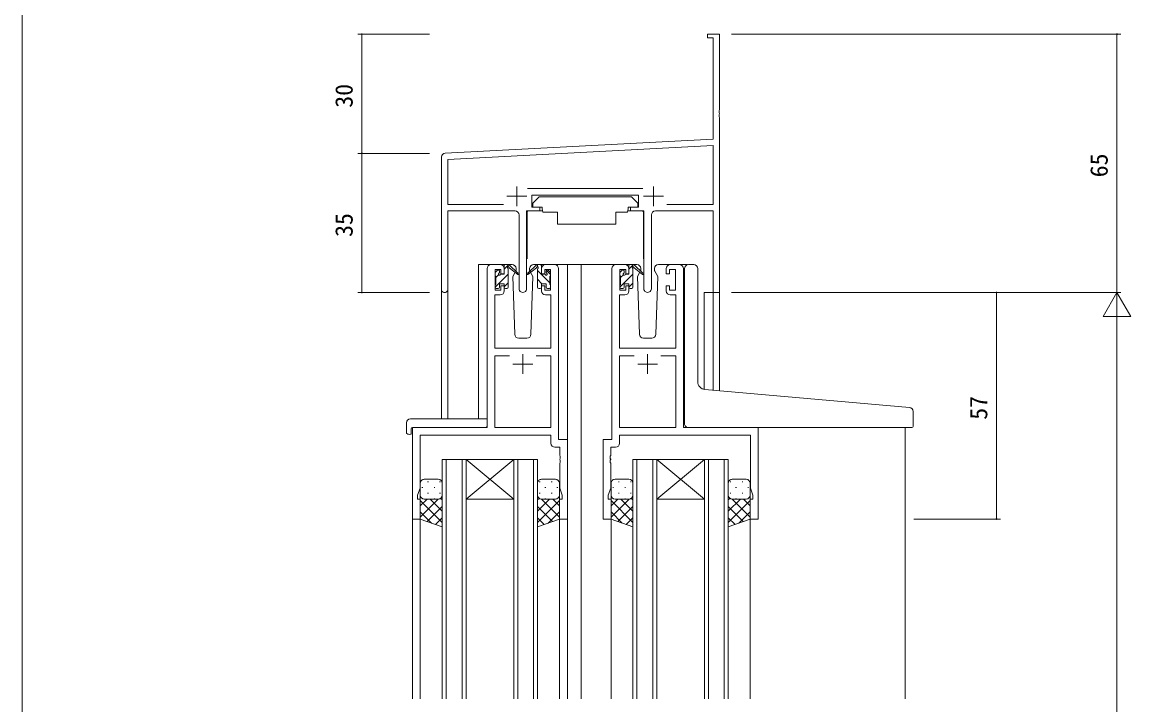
# Model space of a CAD drawing. Units: millimetres, scale not verified. Extents: x -567 to 567, y -403 to 403.
# Drawn here: x -562.7 to -283.7, y 109.4 to 281.1 of the extents above; entities that cross this region are included whole.
import ezdxf
from ezdxf.enums import TextEntityAlignment as Align

# ---------------------------------------------------------------- set-up
doc = ezdxf.new("R2010")
doc.units = ezdxf.units.MM
doc.header["$LTSCALE"] = 2
for name, color, linetype, lineweight in [('0-1_USER1', 2, 'Continuous', 9), ('0-2_YKK_ZWAK', 4, 'Continuous', 9), ('0-3_YKK_11', 6, 'Continuous', 9), ('0-4_YKK_12', 7, 'Continuous', 9), ('0-5_YKK_13', 7, 'Continuous', 9)]:
    doc.layers.add(name, color=color, linetype=linetype, lineweight=lineweight)
doc.styles.add('ＭＳ ゴシック', font='')
doc.styles.get('ＭＳ ゴシック').set_extended_font_data('MS Gothic')

msp = doc.modelspace()

# ---------------------------------------------------------------- linework, layer by layer
at = {"layer": '0-1_USER1'}
for p, q in [((-447.931, 181.298), (-447.931, 220.11)), ((-444.731, 220.11), (-447.931, 220.11)), ((-425.531, 220.11), (-425.531, 110.86)), ((-422.031, 220.11), (-422.031, 110.86)), ((-397.331, 220.11), (-395.288, 220.11)), ((-457.231, 213.925), (-457.231, 181.298)), ((-455.601, 213.925), (-455.601, 181.298)), ((-391.131, 213.11), (-391.131, 188.726)), ((-387.231, 213.11), (-391.131, 213.11)), ((-388.861, 213.11), (-388.861, 188.515)), ((-387.231, 213.11), (-387.231, 188.372)), ((-464.531, 179.11), (-464.531, 110.86)), ((-340.531, 179.11), (-340.531, 110.86)), ((-456.031, 171.106), (-456.031, 110.86)), ((-452.031, 110.86), (-452.031, 171.106)), ((-451.031, 171.106), (-439.031, 171.106)), ((-451.031, 171.106), (-439.031, 161.106)), ((-439.031, 171.106), (-451.031, 161.106)), ((-438.031, 171.106), (-438.031, 110.86)), ((-434.031, 110.86), (-434.031, 171.106)), ((-408.031, 171.106), (-408.031, 110.86)), ((-404.031, 110.86), (-404.031, 171.106)), ((-403.031, 171.106), (-391.031, 171.106)), ((-403.031, 171.106), (-391.031, 161.106)), ((-391.031, 171.106), (-403.031, 161.106)), ((-390.031, 171.106), (-390.031, 110.86)), ((-386.031, 110.86), (-386.031, 171.106)), ((-451.031, 161.106), (-439.031, 161.106)), ((-403.031, 161.106), (-391.031, 161.106)), ((-462.531, 156.61), (-462.531, 110.86)), ((-427.531, 156.61), (-427.531, 110.86)), ((-414.531, 156.61), (-414.531, 110.86)), ((-379.531, 156.61), (-379.531, 110.86))]:
    msp.add_line(p, q, dxfattribs=at)
for points in [[(-429.881, 220.11), (-422.031, 220.11), (-413.331, 220.11)], [(-457.031, 110.86), (-457.031, 171.106), (-451.031, 171.106), (-451.031, 110.86)], [(-439.031, 110.86), (-439.031, 171.106), (-433.031, 171.106), (-433.031, 110.86)], [(-409.031, 110.86), (-409.031, 171.106), (-403.031, 171.106), (-403.031, 110.86)], [(-391.031, 110.86), (-391.031, 171.106), (-385.031, 171.106), (-385.031, 110.86)]]:
    msp.add_lwpolyline(points, dxfattribs=at)
at = {"layer": '0-2_YKK_ZWAK'}
for p, q in [((-432.629, 237.21), (-434.229, 235.61)), ((-432.629, 237.21), (-409.429, 237.21)), ((-409.429, 237.21), (-407.829, 235.61)), ((-434.229, 235.61), (-434.229, 234.61)), ((-434.229, 234.61), (-431.829, 234.61)), ((-410.229, 234.61), (-407.829, 234.61)), ((-407.829, 235.61), (-407.829, 234.61)), ((-435.679, 233.31), (-435.679, 221.61)), ((-435.379, 233.61), (-431.741, 233.61)), ((-431.688, 233.31), (-428.029, 233.31)), ((-413.37, 233.31), (-410.37, 233.31)), ((-413.37, 233.31), (-413.37, 230.31)), ((-406.684, 233.609), (-410.322, 233.61)), ((-406.384, 233.309), (-406.385, 221.61)), ((-443.731, 217.41), (-443.731, 218.01)), ((-443.731, 214.447), (-440.431, 217.747)), ((-443.644, 218.222), (-443.144, 218.722)), ((-442.631, 218.51), (-442.631, 218.171)), ((-439.445, 220.11), (-442.431, 220.11)), ((-441.431, 218.992), (-440.431, 219.992)), ((-441.131, 220.11), (-440.341, 220.11)), ((-440.431, 219.61), (-440.431, 220.11)), ((-440.431, 214.41), (-440.431, 219.01)), ((-440.148, 220.04), (-437.965, 217.992)), ((-437.998, 217.647), (-440.138, 219.344)), ((-438.673, 218.183), (-439.274, 217.143)), ((-433.316, 220.04), (-435.498, 217.992)), ((-435.466, 217.647), (-433.326, 219.344)), ((-434.189, 217.143), (-435.036, 218.61)), ((-431.031, 220.11), (-434.018, 220.11)), ((-432.332, 220.11), (-433.123, 220.11)), ((-433.032, 219.61), (-433.032, 220.11)), ((-433.032, 214.41), (-433.032, 219.01)), ((-429.932, 215.559), (-433.032, 218.659)), ((-432.056, 219.928), (-432.214, 220.086)), ((-432.032, 217.71), (-432.032, 219.81)), ((-431.293, 217.71), (-432.032, 217.71)), ((-430.832, 218.51), (-430.832, 218.171)), ((-429.732, 217.604), (-430.791, 218.663)), ((-429.82, 218.222), (-430.32, 218.722)), ((-429.732, 217.41), (-429.732, 218.01)), ((-412.331, 217.41), (-412.331, 218.01)), ((-412.331, 214.416), (-409.031, 217.716)), ((-412.244, 218.222), (-411.744, 218.722)), ((-411.231, 218.51), (-411.231, 218.171)), ((-408.045, 220.11), (-411.031, 220.11)), ((-410.031, 218.961), (-409.031, 219.961)), ((-409.731, 220.11), (-408.941, 220.11)), ((-409.031, 219.61), (-409.031, 220.11)), ((-409.031, 214.41), (-409.031, 219.01)), ((-408.748, 220.04), (-406.565, 217.992)), ((-406.598, 217.647), (-408.738, 219.344)), ((-407.273, 218.183), (-407.874, 217.143)), ((-402.789, 217.143), (-403.636, 218.61)), ((-399.631, 220.11), (-402.618, 220.11)), ((-396.034, 189.143), (-396.034, 219.112)), ((-395.034, 220.112), (-393.734, 220.112)), ((-392.734, 190.687), (-392.734, 219.112)), ((-443.731, 214.41), (-443.731, 214.91)), ((-443.531, 216.892), (-442.844, 217.579)), ((-443.531, 215.11), (-443.531, 217.21)), ((-442.631, 215.31), (-442.631, 214.41)), ((-442.631, 215.31), (-441.431, 215.31)), ((-441.431, 214.502), (-440.431, 215.502)), ((-441.431, 215.31), (-441.431, 214.41)), ((-439.274, 217.143), (-438.765, 202.575)), ((-434.698, 202.575), (-434.189, 217.143)), ((-431.929, 215.31), (-433.032, 216.414)), ((-432.032, 215.31), (-432.032, 214.41)), ((-430.832, 215.31), (-432.032, 215.31)), ((-430.832, 215.31), (-430.832, 214.41)), ((-429.932, 215.11), (-429.932, 217.21)), ((-429.732, 214.41), (-429.732, 214.91)), ((-412.331, 214.41), (-412.331, 214.91)), ((-412.131, 216.861), (-411.432, 217.561)), ((-412.131, 215.11), (-412.131, 217.21)), ((-411.231, 215.31), (-411.231, 214.41)), ((-411.231, 215.31), (-410.031, 215.31)), ((-410.031, 214.471), (-409.031, 215.471)), ((-410.031, 215.31), (-410.031, 214.41)), ((-407.874, 217.143), (-407.365, 202.575)), ((-403.298, 202.575), (-402.789, 217.143)), ((-442.931, 214.11), (-443.431, 214.11)), ((-440.731, 214.11), (-441.131, 214.11)), ((-432.732, 214.11), (-432.332, 214.11)), ((-430.532, 214.11), (-430.032, 214.11)), ((-411.531, 214.11), (-412.031, 214.11)), ((-409.331, 214.11), (-409.731, 214.11)), ((-437.766, 201.61), (-435.697, 201.61)), ((-406.366, 201.61), (-404.297, 201.61)), ((-396.034, 180.112), (-396.034, 189.143)), ((-339.447, 184.192), (-390.908, 188.694)), ((-338.534, 179.412), (-338.534, 183.196)), ((-466.019, 180.298), (-466.019, 177.923)), ((-465.019, 181.298), (-445.731, 181.298)), ((-464.831, 178.81), (-464.831, 177.918)), ((-464.531, 179.11), (-446.231, 179.11)), ((-445.731, 180.298), (-445.731, 181.298)), ((-445.731, 180.298), (-445.731, 179.61)), ((-395.034, 179.112), (-338.834, 179.112)), ((-462.531, 165.11), (-462.531, 162.11)), ((-458.031, 166.11), (-461.531, 166.11)), ((-460.696, 165.445), (-460.496, 165.445)), ((-457.666, 165.445), (-457.466, 165.445)), ((-457.031, 162.11), (-457.031, 165.11)), ((-433.031, 162.11), (-433.031, 165.11)), ((-432.396, 165.445), (-432.596, 165.445)), ((-432.031, 166.11), (-428.531, 166.11)), ((-429.366, 165.445), (-429.566, 165.445)), ((-427.531, 165.11), (-427.531, 162.11)), ((-414.531, 165.11), (-414.531, 162.11)), ((-410.031, 166.11), (-413.531, 166.11)), ((-412.696, 165.445), (-412.496, 165.445)), ((-409.666, 165.445), (-409.466, 165.445)), ((-409.031, 162.11), (-409.031, 165.11)), ((-385.031, 162.11), (-385.031, 165.11)), ((-384.396, 165.445), (-384.596, 165.445)), ((-384.031, 166.11), (-380.531, 166.11)), ((-381.366, 165.445), (-381.566, 165.445)), ((-379.531, 165.11), (-379.531, 162.11)), ((-462.111, 164.03), (-461.911, 164.03)), ((-460.696, 162.615), (-460.496, 162.615)), ((-459.081, 164.03), (-458.881, 164.03)), ((-457.666, 162.615), (-457.466, 162.615)), ((-457.031, 162.09), (-457.032, 162.09)), ((-433.031, 162.09), (-433.031, 162.09)), ((-432.396, 162.615), (-432.596, 162.615)), ((-430.981, 164.03), (-431.181, 164.03)), ((-429.366, 162.615), (-429.566, 162.615)), ((-427.951, 164.03), (-428.151, 164.03)), ((-414.111, 164.03), (-413.911, 164.03)), ((-412.696, 162.615), (-412.496, 162.615)), ((-411.081, 164.03), (-410.881, 164.03)), ((-409.666, 162.615), (-409.466, 162.615)), ((-409.031, 162.09), (-409.032, 162.09)), ((-385.031, 162.09), (-385.031, 162.09)), ((-384.396, 162.615), (-384.596, 162.615)), ((-382.981, 164.03), (-383.181, 164.03)), ((-381.366, 162.615), (-381.566, 162.615)), ((-379.951, 164.03), (-380.151, 164.03)), ((-458.011, 161.111), (-462.531, 156.59)), ((-460.84, 161.11), (-462.531, 159.419)), ((-462.531, 160.742), (-457.031, 155.242)), ((-461.946, 161.2), (-461.911, 161.2)), ((-461.531, 161.11), (-458.031, 161.11)), ((-461.531, 161.11), (-458.031, 161.11)), ((-457.031, 159.262), (-460.809, 155.484)), ((-460.071, 161.11), (-457.031, 158.071)), ((-459.081, 161.2), (-458.881, 161.2)), ((-457.438, 161.306), (-457.031, 160.899)), ((-432.625, 161.306), (-433.031, 160.899)), ((-429.992, 161.11), (-433.031, 158.071)), ((-427.531, 160.742), (-433.031, 155.242)), ((-433.031, 159.262), (-429.254, 155.484)), ((-432.052, 161.111), (-427.531, 156.59)), ((-428.531, 161.11), (-432.031, 161.11)), ((-428.531, 161.11), (-432.031, 161.11)), ((-430.981, 161.2), (-431.181, 161.2)), ((-429.223, 161.11), (-427.531, 159.419)), ((-428.117, 161.2), (-428.151, 161.2)), ((-410.011, 161.111), (-414.531, 156.59)), ((-412.84, 161.11), (-414.531, 159.419)), ((-414.531, 160.742), (-409.031, 155.242)), ((-413.946, 161.2), (-413.911, 161.2)), ((-413.531, 161.11), (-410.031, 161.11)), ((-413.531, 161.11), (-410.031, 161.11)), ((-409.031, 159.262), (-412.809, 155.484)), ((-412.071, 161.11), (-409.031, 158.071)), ((-411.081, 161.2), (-410.881, 161.2)), ((-409.438, 161.306), (-409.031, 160.899)), ((-384.625, 161.306), (-385.031, 160.899)), ((-381.992, 161.11), (-385.031, 158.071)), ((-379.531, 160.742), (-385.031, 155.242)), ((-385.031, 159.262), (-381.254, 155.484)), ((-384.052, 161.111), (-379.531, 156.59)), ((-380.531, 161.11), (-384.031, 161.11)), ((-380.531, 161.11), (-384.031, 161.11)), ((-382.981, 161.2), (-383.181, 161.2)), ((-381.223, 161.11), (-379.531, 159.419)), ((-380.117, 161.2), (-380.151, 161.2)), ((-462.531, 157.914), (-459.698, 155.08)), ((-457.031, 156.433), (-458.735, 154.73)), ((-433.031, 156.433), (-431.328, 154.73)), ((-427.531, 157.914), (-430.365, 155.08)), ((-414.531, 157.914), (-411.698, 155.08)), ((-409.031, 156.433), (-410.735, 154.73)), ((-385.031, 156.433), (-383.328, 154.73)), ((-379.531, 157.914), (-382.365, 155.08))]:
    msp.add_line(p, q, dxfattribs=at)
for points in [[(-431.829, 234.61), (-431.829, 234.11), (-431.688, 233.31)], [(-410.229, 234.61), (-410.229, 234.11), (-410.37, 233.31)], [(-428.029, 233.31), (-428.029, 230.31), (-413.37, 230.31)], [(-442.17, 217.71), (-441.431, 217.71), (-441.431, 219.81)], [(-438.445, 219.145), (-438.427, 218.61), (-438.496, 218.49)], [(-434.967, 218.491), (-435.036, 218.61), (-435.018, 219.145)], [(-410.77, 217.71), (-410.031, 217.71), (-410.031, 219.81)], [(-407.045, 219.145), (-407.027, 218.61), (-407.096, 218.49)], [(-403.567, 218.491), (-403.636, 218.61), (-403.618, 219.145)], [(-465.019, 177.418), (-464.831, 177.418), (-464.831, 177.918)], [(-457.031, 162.11), (-457.031, 154.11), (-462.531, 156.11), (-462.531, 162.11)], [(-433.031, 162.11), (-433.031, 154.11), (-427.531, 156.11), (-427.531, 162.11)], [(-409.031, 162.11), (-409.031, 154.11), (-414.531, 156.11), (-414.531, 162.11)], [(-385.031, 162.11), (-385.031, 154.11), (-379.531, 156.11), (-379.531, 162.11)]]:
    msp.add_lwpolyline(points, dxfattribs=at)
for centre, radius, start, end in [((-435.379, 233.31), 0.3, 90, 180), ((-406.684, 233.309), 0.3, 359.99647, 89.99647), ((-443.431, 218.01), 0.3, 135, 180), ((-442.931, 218.51), 0.3, 0, 135), ((-442.631, 217.71), 0.25, 123.05573, 326.94427), ((-442.931, 218.171), 0.3, 303.05573, 0), ((-442.17, 217.41), 0.3, 90, 146.94427), ((-441.131, 219.81), 0.3, 90, 180), ((-440.431, 219.41), 0.2, 20.88332, 233.1301), ((-440.731, 219.01), 0.3, 0, 53.1301), ((-440.341, 219.81), 0.3, 49.89741, 90), ((-439.964, 219.589), 0.3, 200.88332, 234.62002), ((-439.445, 219.11), 1, 2, 90), ((-437.882, 217.81), 0.2, 234.62002, 114.62002), ((-435.581, 217.81), 0.2, 65.37998, 305.37998), ((-434.018, 219.11), 1, 90, 178), ((-433.499, 219.589), 0.3, 305.37998, 339.11668), ((-433.123, 219.81), 0.3, 90, 130.10259), ((-433.032, 219.41), 0.2, 306.8699, 159.11668), ((-432.732, 219.01), 0.3, 126.8699, 180), ((-432.332, 219.81), 0.3, 0, 90), ((-431.293, 217.41), 0.3, 33.05573, 90), ((-430.832, 217.71), 0.25, 213.05573, 56.94427), ((-430.532, 218.51), 0.3, 45, 180), ((-430.532, 218.171), 0.3, 180, 236.94427), ((-430.032, 218.01), 0.3, 0, 45), ((-412.031, 218.01), 0.3, 135, 180), ((-411.531, 218.51), 0.3, 0, 135), ((-411.231, 217.71), 0.25, 123.05573, 326.94427), ((-411.531, 218.171), 0.3, 303.05573, 0), ((-410.77, 217.41), 0.3, 90, 146.94427), ((-409.731, 219.81), 0.3, 90, 180), ((-409.031, 219.41), 0.2, 20.88332, 233.1301), ((-409.331, 219.01), 0.3, 0, 53.1301), ((-408.941, 219.81), 0.3, 49.89741, 90), ((-408.564, 219.589), 0.3, 200.88332, 234.62002), ((-408.045, 219.11), 1, 2, 90), ((-406.482, 217.81), 0.2, 234.62002, 114.62002), ((-402.618, 219.11), 1, 90, 178), ((-395.034, 219.112), 1, 90, 180), ((-393.734, 219.112), 1, 0, 90), ((-443.531, 217.41), 0.2, 180, 270), ((-443.531, 214.91), 0.2, 90, 180), ((-429.932, 217.41), 0.2, 270, 0), ((-429.932, 214.91), 0.2, 0, 90), ((-412.131, 217.41), 0.2, 180, 270), ((-412.131, 214.91), 0.2, 90, 180), ((-443.431, 214.41), 0.3, 180, 270), ((-442.931, 214.41), 0.3, 270, 0), ((-441.131, 214.41), 0.3, 180, 270), ((-440.731, 214.41), 0.3, 270, 0), ((-432.732, 214.41), 0.3, 180, 270), ((-432.332, 214.41), 0.3, 270, 0), ((-430.532, 214.41), 0.3, 180, 270), ((-430.032, 214.41), 0.3, 270, 0), ((-412.031, 214.41), 0.3, 180, 270), ((-411.531, 214.41), 0.3, 270, 0), ((-409.731, 214.41), 0.3, 180, 270), ((-409.331, 214.41), 0.3, 270, 0), ((-437.766, 202.61), 1, 182, 270), ((-435.697, 202.61), 1, 270, 358), ((-406.366, 202.61), 1, 182, 270), ((-404.297, 202.61), 1, 270, 358), ((-390.734, 190.687), 2, 180, 265), ((-339.534, 183.196), 1, 0, 85), ((-465.019, 180.298), 1, 90.00511, 180), ((-464.531, 178.81), 0.3, 90, 180), ((-446.231, 179.61), 0.5, 270, 0), ((-395.034, 180.112), 1, 180, 224.427), ((-395.034, 180.112), 1, 224.427, 270), ((-395.034, 180.112), 1, 224.427, 238.63302), ((-338.834, 179.412), 0.3, 270, 0), ((-465.592, 177.895), 0.427, 176.2506, 225.91697), ((-465.246, 178.564), 1.168, 236.65907, 281.21635), ((-461.531, 165.11), 1, 90.0001, 180.0001), ((-458.031, 165.11), 1, 0.0001, 90.0001), ((-432.031, 165.11), 1, 89.9999, 179.9999), ((-428.531, 165.11), 1, 359.9999, 89.9999), ((-413.531, 165.11), 1, 90.0001, 180.0001), ((-410.031, 165.11), 1, 0.0001, 90.0001), ((-384.031, 165.11), 1, 89.9999, 179.9999), ((-380.531, 165.11), 1, 359.9999, 89.9999), ((-461.531, 162.11), 1, 180.0001, 270.0001), ((-461.531, 162.11), 1, 180.0001, 270.0001), ((-458.031, 162.11), 1, 270.0001, 0.0001), ((-458.031, 162.11), 1, 270.0001, 0.0001), ((-432.031, 162.11), 1, 179.9999, 269.9999), ((-432.031, 162.11), 1, 179.9999, 269.9999), ((-428.531, 162.11), 1, 269.9999, 359.9999), ((-428.531, 162.11), 1, 269.9999, 359.9999), ((-413.531, 162.11), 1, 180.0001, 270.0001), ((-413.531, 162.11), 1, 180.0001, 270.0001), ((-410.031, 162.11), 1, 270.0001, 0.0001), ((-410.031, 162.11), 1, 270.0001, 0.0001), ((-384.031, 162.11), 1, 179.9999, 269.9999), ((-384.031, 162.11), 1, 179.9999, 269.9999), ((-380.531, 162.11), 1, 269.9999, 359.9999), ((-380.531, 162.11), 1, 269.9999, 359.9999)]:
    msp.add_arc(centre, radius, start, end, dxfattribs=at)
at = {"layer": '0-3_YKK_11'}
for p, q in [((-460.231, 278.11), (-478.231, 278.11)), ((-477.231, 248.11), (-477.231, 278.11)), ((-384.231, 278.11), (-286.231, 278.11)), ((-287.231, 213.11), (-287.231, 278.11)), ((-460.231, 248.11), (-478.231, 248.11)), ((-460.231, 248.11), (-478.231, 248.11)), ((-477.231, 248.11), (-477.231, 213.11)), ((-460.231, 213.11), (-478.231, 213.11)), ((-384.231, 213.11), (-286.231, 213.11)), ((-384.231, 213.11), (-286.231, 213.11)), ((-338.303, 213.11), (-316.531, 213.11)), ((-317.531, 156.11), (-317.531, 213.11)), ((-287.231, 213.11), (-290.731, 207.048)), ((-287.231, 213.11), (-283.731, 207.048)), ((-287.231, 213.11), (-287.231, 200.986)), ((-290.731, 207.048), (-283.731, 207.048)), ((-287.231, 206.11), (-287.231, -179.89)), ((-338.303, 156.11), (-316.531, 156.11))]:
    msp.add_line(p, q, dxfattribs=at)
for centre, start, end in [((-477.231, 278.11), 90, 270), ((-477.231, 278.11), 270, 90), ((-287.231, 278.11), 90, 270), ((-287.231, 278.11), 270, 90), ((-477.231, 248.11), 90, 270), ((-477.231, 248.11), 90, 270), ((-477.231, 248.11), 270, 90), ((-477.231, 248.11), 270, 90), ((-477.231, 213.11), 90, 270), ((-477.231, 213.11), 270, 90), ((-317.531, 213.11), 90, 270), ((-317.531, 213.11), 270, 90), ((-317.531, 156.11), 90, 270), ((-317.531, 156.11), 270, 90)]:
    msp.add_arc(centre, 0.106, start, end, dxfattribs=at)
at = {"layer": '0-4_YKK_12'}
for p, q in [((-457.231, 213.925), (-457.231, 247.161)), ((-440.731, 237.31), (-435.731, 237.31)), ((-438.231, 239.81), (-438.231, 234.81)), ((-435.539, 239.24), (-406.524, 239.24)), ((-406.331, 237.31), (-401.331, 237.31)), ((-403.831, 239.81), (-403.831, 234.81)), ((-400.481, 235.24), (-388.861, 235.24)), ((-437.681, 214.06), (-437.681, 232.61)), ((-404.381, 232.61), (-404.381, 214.06)), ((-442.431, 220.11), (-444.731, 220.11)), ((-428.731, 220.11), (-431.031, 220.11)), ((-427.731, 176.11), (-427.731, 219.11)), ((-414.331, 176.11), (-414.331, 219.11)), ((-413.331, 220.11), (-411.031, 220.11)), ((-399.631, 220.11), (-397.331, 220.11)), ((-440.082, 197.18), (-443.801, 197.18)), ((-436.731, 197.61), (-436.731, 192.61)), ((-405.331, 197.61), (-405.331, 192.61)), ((-401.981, 197.18), (-398.261, 197.18)), ((-439.231, 195.11), (-434.231, 195.11)), ((-402.831, 195.11), (-407.831, 195.11))]:
    msp.add_line(p, q, dxfattribs=at)
for points in [[(-456.284, 248.16), (-388.861, 251.693), (-388.861, 277.21), (-390.231, 277.21), (-390.231, 278.11), (-387.231, 278.11), (-387.231, 259.069), (-387.351, 258.885), (-387.351, 258.335), (-387.231, 258.152), (-387.231, 258.069), (-387.351, 257.885), (-387.351, 257.335), (-387.231, 257.152), (-387.231, 213.11), (-388.861, 213.11), (-388.861, 233.61), (-403.381, 233.61)], [(-400.481, 235.24), (-388.861, 235.24), (-388.861, 250.061), (-455.601, 246.564), (-455.601, 235.24), (-441.582, 235.24)], [(-406.281, 214.06), (-406.281, 233.61), (-409.631, 233.61), (-409.631, 234.61), (-407.631, 234.61), (-407.631, 237.61), (-434.431, 237.61), (-434.431, 234.61), (-432.431, 234.61), (-432.431, 233.61), (-435.781, 233.61), (-435.781, 214.06)], [(-438.681, 233.61), (-455.601, 233.61), (-455.601, 213.925)], [(-445.731, 219.11), (-445.731, 179.11), (-464.531, 179.11), (-464.531, 156.11), (-462.531, 156.11), (-462.531, 161.11), (-463.231, 161.11), (-463.231, 162.11), (-462.601, 163.841), (-462.601, 177.18), (-429.661, 177.18), (-429.661, 175.18)], [(-441.431, 213.51), (-441.431, 214.81), (-442.231, 214.81), (-442.231, 213.71), (-443.731, 213.71), (-443.731, 218.91), (-442.231, 218.91), (-442.231, 217.81), (-441.431, 217.81), (-441.431, 219.11)], [(-432.031, 219.11), (-432.031, 217.81), (-431.231, 217.81), (-431.231, 218.91), (-429.731, 218.91), (-429.731, 213.71), (-431.231, 213.71), (-431.231, 214.81), (-432.031, 214.81), (-432.031, 213.51)], [(-396.331, 219.11), (-396.331, 179.11), (-377.531, 179.11), (-377.531, 156.11), (-379.531, 156.11), (-379.531, 161.11), (-378.831, 161.11), (-378.831, 162.11), (-379.461, 163.841), (-379.461, 177.18), (-412.401, 177.18), (-412.401, 175.18)], [(-410.031, 219.11), (-410.031, 217.81), (-410.831, 217.81), (-410.831, 218.91), (-412.331, 218.91), (-412.331, 213.71), (-410.831, 213.71), (-410.831, 214.81), (-410.031, 214.81), (-410.031, 213.51)], [(-400.631, 213.51), (-400.631, 214.81), (-399.831, 214.81), (-399.831, 213.71), (-398.331, 213.71), (-398.331, 218.91), (-399.831, 218.91), (-399.831, 217.81), (-400.631, 217.81), (-400.631, 219.11)], [(-431.031, 212.51), (-429.661, 212.51), (-429.661, 199.11), (-443.801, 199.11), (-443.801, 212.51), (-442.431, 212.51)], [(-411.031, 212.51), (-412.401, 212.51), (-412.401, 199.11), (-398.261, 199.11), (-398.261, 212.51), (-399.631, 212.51)], [(-440.082, 197.18), (-443.801, 197.18), (-443.801, 179.11), (-429.661, 179.11), (-429.661, 197.18), (-433.381, 197.18)], [(-401.981, 197.18), (-398.261, 197.18), (-398.261, 179.11), (-412.401, 179.11), (-412.401, 197.18), (-408.682, 197.18)], [(-428.661, 174.18), (-427.461, 174.18), (-427.461, 172.069), (-427.341, 171.885), (-427.341, 171.335), (-427.461, 171.152), (-427.461, 171.069), (-427.341, 170.885), (-427.341, 170.335), (-427.461, 170.152), (-427.461, 163.841), (-426.831, 162.11), (-426.831, 161.11), (-427.531, 161.11), (-427.531, 156.11), (-425.531, 156.11), (-425.531, 176.11), (-427.731, 176.11)], [(-413.401, 174.18), (-414.601, 174.18), (-414.601, 172.069), (-414.721, 171.885), (-414.721, 171.335), (-414.601, 171.152), (-414.601, 171.069), (-414.721, 170.885), (-414.721, 170.335), (-414.601, 170.152), (-414.601, 163.841), (-415.231, 162.11), (-415.231, 161.11), (-414.531, 161.11), (-414.531, 156.11), (-416.531, 156.11), (-416.531, 176.11), (-414.331, 176.11)]]:
    msp.add_lwpolyline(points, dxfattribs=at)
for centre, radius, start, end in [((-456.231, 247.161), 1, 93.00003, 180), ((-438.681, 232.61), 1, 0.00001, 89.99999), ((-403.381, 232.61), 1, 90.00001, 179.99999), ((-444.731, 219.11), 1, 90.00001, 179.99999), ((-442.431, 219.11), 1, 0.00001, 89.99999), ((-431.031, 219.11), 1, 90.00001, 179.99999), ((-428.731, 219.11), 1, 0.00001, 89.99999), ((-413.331, 219.11), 1, 90.00001, 179.99999), ((-411.031, 219.11), 1, 0.00001, 89.99999), ((-399.631, 219.11), 1, 90.00001, 179.99999), ((-397.331, 219.11), 1, 0.00001, 89.99999), ((-456.416, 213.925), 0.815, 179.99999, 0.00001), ((-442.431, 213.51), 1, 270.00001, 359.99999), ((-436.731, 214.06), 0.95, 179.99999, 0.00001), ((-431.031, 213.51), 1, 180.00001, 269.99999), ((-411.031, 213.51), 1, 270.00001, 359.99999), ((-405.331, 214.06), 0.95, 179.99999, 0.00001), ((-399.631, 213.51), 1, 180.00001, 269.99999), ((-428.661, 175.18), 1, 180.00001, 269.99999), ((-413.401, 175.18), 1, 270.00001, 359.99999)]:
    msp.add_arc(centre, radius, start, end, dxfattribs=at)
at = {"layer": '0-5_YKK_13'}
msp.add_line((-562.726, -351), (-562.726, 399), dxfattribs=at)

# ---------------------------------------------------------------- texts
at = {"layer": '0-3_YKK_11', "style": 'ＭＳ ゴシック'}
for s, p in [('30', (-478.231, 259.59)), ('65', (-288.231, 242.09)), ('35', (-478.231, 227.09)), ('57', (-318.531, 181.09))]:
    msp.add_text(s, height=4.399, rotation=90, dxfattribs=at).set_placement(p, align=Align.BOTTOM_LEFT)

doc.saveas('drawing.dxf')
